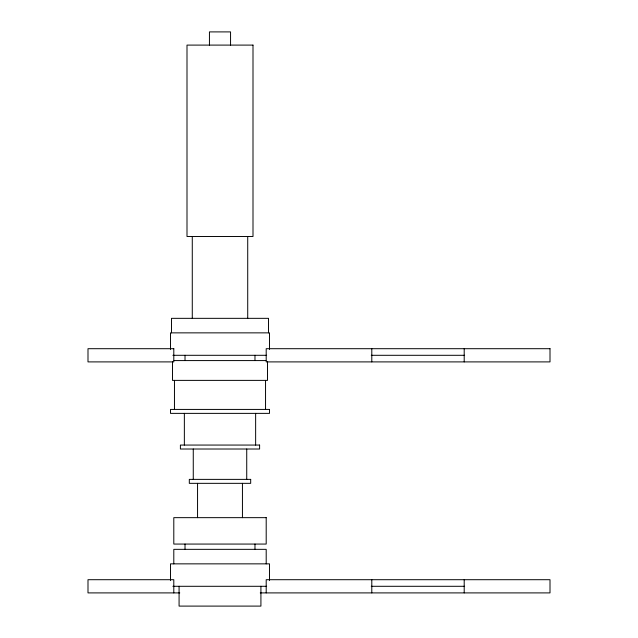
<?xml version="1.0" encoding="UTF-8"?>
<svg xmlns="http://www.w3.org/2000/svg" width="638" height="638" viewBox="0 0 638 638"><rect width="100%" height="100%" fill="white"/><g stroke="black" fill="none" stroke-linecap="round" stroke-linejoin="round"><path stroke-width="0.96" d="M172.882 355.302L266.628 355.302M371.276 355.302L464.624 355.302M174.102 360.582L265.902 360.582M172.882 586.298L266.628 586.298M371.276 586.298L464.624 586.298M179.756 592.901L87.996 592.901L87.996 579.703L173.799 579.703L173.799 592.901M260.256 592.901L550.004 592.901L550.004 579.703L266.198 579.703L266.198 592.901M464.201 348.699L464.201 361.898M464.201 579.703L464.201 592.901M371.802 348.699L371.794 361.898M371.802 579.703L371.794 592.901M269.499 349.449L269.499 332.861L170.498 332.861L170.498 349.449M269.499 580.444L269.499 563.856L170.498 563.856L170.498 580.444M268.51 332.861L268.51 318.338L171.486 318.338L171.486 332.861M267.521 361.571L267.521 380.384L172.483 380.384L172.483 361.571M266.198 563.856L266.198 549.342L173.799 549.342L173.799 563.856M265.544 380.384L265.544 409.421M260.918 586.298L260.918 606.1L179.079 606.1L179.079 586.298M255.639 413.376L255.639 445.061M254.977 355.302L254.977 360.582M254.977 544.062L254.977 549.342M247.719 236.499L247.719 318.338M246.731 449.016L246.731 479.377M242.44 483.341L242.44 517.657M230.557 45.099L230.557 31.9L209.439 31.9L209.439 45.099M197.557 483.341L197.557 517.657M193.266 449.016L193.266 479.377M192.277 236.499L192.277 318.338M185.02 355.302L185.02 360.582M185.02 544.062L185.02 549.342M184.358 413.376L184.358 445.061M174.461 380.384L174.461 409.421M252.999 45.099L186.998 45.099L186.998 236.499L252.999 236.499L252.999 45.099M173.799 348.699L87.996 348.699L87.996 361.898L173.799 361.898L173.799 348.699M550.004 348.699L266.198 348.699L266.198 361.898L550.004 361.898L550.004 348.699M269.499 409.421L170.498 409.421L170.498 413.376L269.499 413.376L269.499 409.421M259.602 445.061L180.402 445.061L180.402 449.016L259.602 449.016L259.602 445.061M250.686 479.377L189.311 479.377L189.311 483.341L250.686 483.341L250.686 479.377M266.198 517.657L173.799 517.657L173.799 544.062L266.198 544.062L266.198 517.657"/></g></svg>
